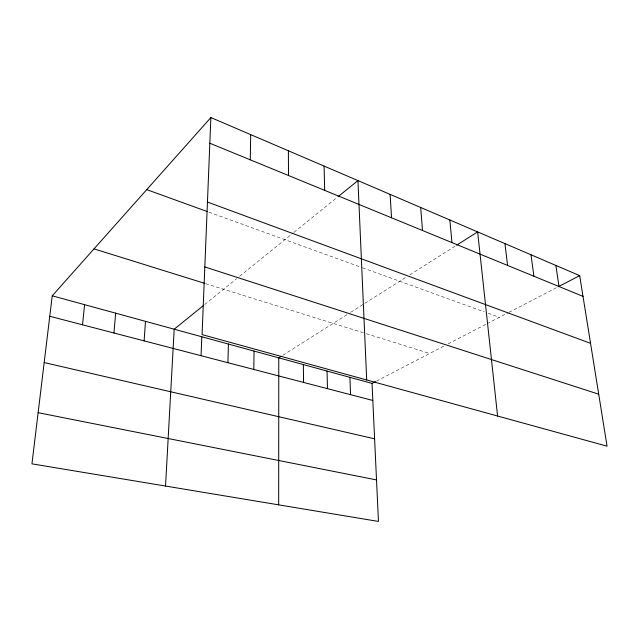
<?xml version="1.0" encoding="UTF-8"?>
<svg xmlns="http://www.w3.org/2000/svg" width="639" height="639" viewBox="0 0 639 639"><rect width="100%" height="100%" fill="white"/><g stroke="black" fill="none" stroke-linecap="round" stroke-linejoin="round"><path stroke-width="0.48" stroke-dasharray="3.19 2.4" d="M204.656 304.563L236.59 278.74M239.641 276.264L293.205 232.947M293.956 232.34L337.216 197.355M282.861 355.26L347.36 314.404M350.699 312.295L406.428 276.991M409.783 274.866L455.823 245.703M376.379 381.132L444.616 345.723M448.123 343.902L486.207 324.141M487.078 323.685L508.045 312.806M508.916 312.359L556.457 287.686M205.59 283.636L365.324 333.414M366.275 333.702L429.696 353.463M208.937 212.156L361.658 267.461M362.593 267.797L484.386 311.904M488.124 313.262L499.347 317.319"/><path stroke-width="0.96" d="M278.676 504.858L278.772 357.848L281.232 356.29M253.803 369.454L254.05 351.075M250.28 159.822L250.704 134.629M227.915 362.704L228.411 344.054M201.037 355.699L201.812 336.769M210.878 117.56L202.076 334.62L607.05 446.174L579.677 275.641L210.878 117.56L52.246 295.801L31.95 463.842L378.448 521.44L372.026 383.392L375.508 381.587M165.533 486.047L174.191 329.197L203.162 305.769M144.118 340.867L145.492 321.337M113.934 332.999L115.651 313.166M82.511 324.804L84.596 304.659M337.983 196.74L357.936 180.597L366.698 379.965M456.661 245.176L477.629 231.893L497.581 416.021M558.174 286.791L579.677 275.641M38.132 412.682L376.523 479.929M44.187 362.569L374.606 438.833M49.778 316.273L372.825 400.477M52.246 295.801L372.026 383.392M94.013 248.875L204.64 283.341M204.815 266.95L598.703 394.183M146.73 189.631L207.076 211.485M207.451 202.036L590.54 343.319M209.832 143.224L583.008 296.376M555.874 265.433L559.013 286.528M530.985 254.769L533.908 276.224M504.93 243.603L507.606 265.433M449.848 219.984L451.965 242.596M420.702 207.499L422.507 230.503M390.109 194.384L391.547 217.803M349.924 377.337L350.539 394.67M324.077 166.084L324.684 190.358M327.048 371.067L327.472 388.656M303.349 364.581L303.557 382.426M288.389 150.78L288.501 175.509"/></g></svg>
